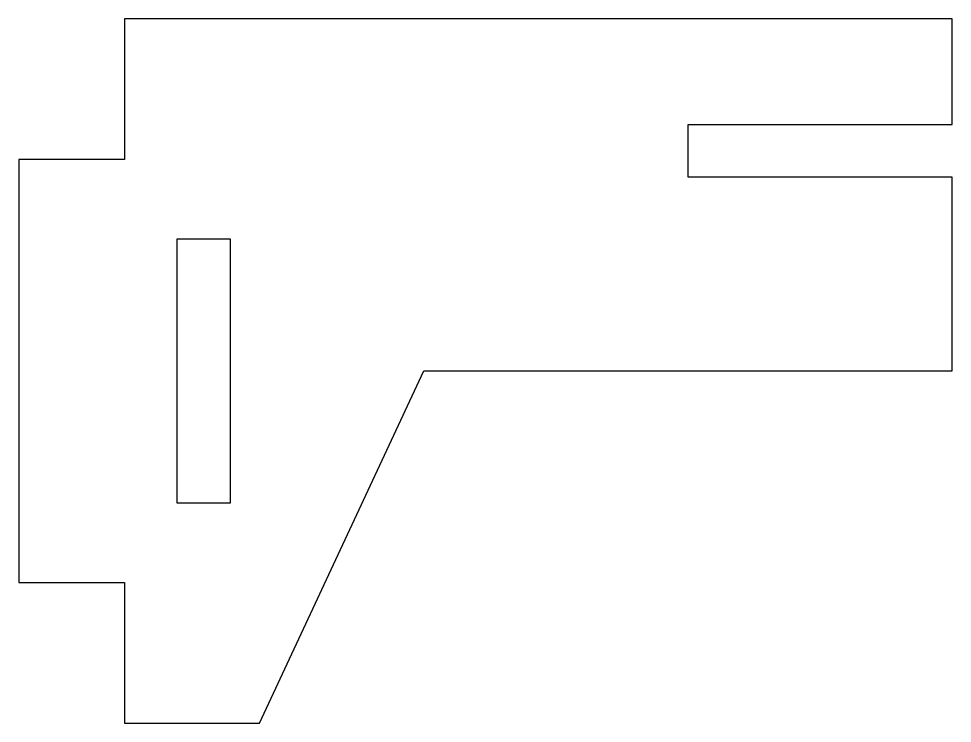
# Model space of a CAD drawing. Header units: millimetres. Extents: x -38 to 15, y -31 to 9.
import ezdxf

# ---------------------------------------------------------------- set-up
doc = ezdxf.new("R2010")
doc.units = ezdxf.units.MM

msp = doc.modelspace()

# ---------------------------------------------------------------- linework, layer by layer
for points in [[(15, 0), (0, 0), (0, 3), (15, 3), (15, 9), (-32, 9), (-32, 1), (-38, 1), (-38, -23), (-32, -23), (-32, -31), (-24.326, -31), (-15, -11), (15, -11)], [(-29, -18.5), (-29, -3.5), (-26, -3.5), (-26, -18.5)]]:
    msp.add_lwpolyline(points, close=True)

doc.saveas('drawing.dxf')
